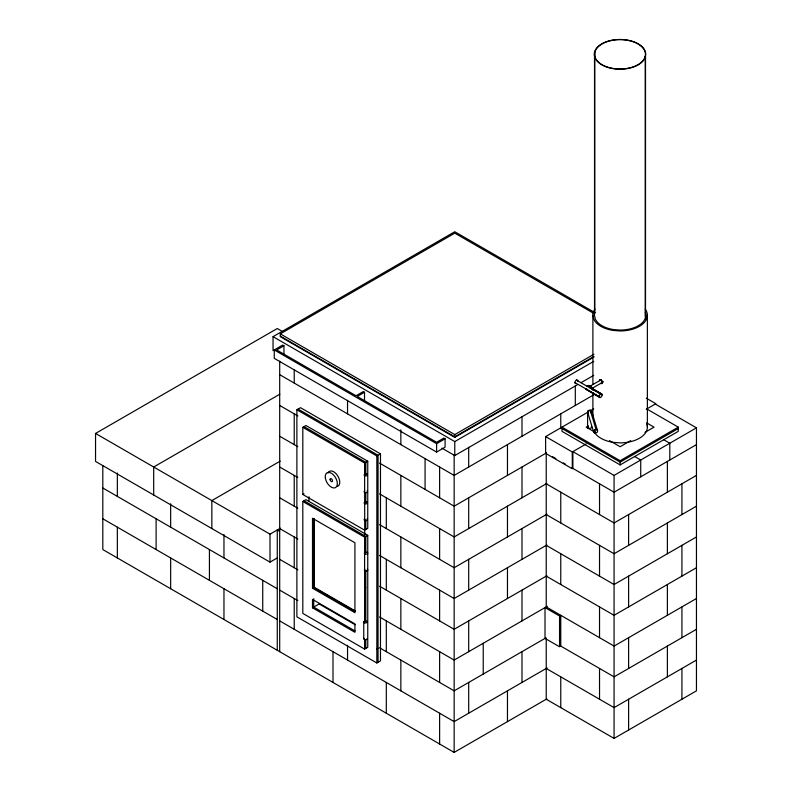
<?xml version="1.0" encoding="UTF-8"?>
<svg xmlns="http://www.w3.org/2000/svg" width="792" height="792" viewBox="0 0 792 792"><rect width="100%" height="100%" fill="white"/><g stroke="black" fill="none" stroke-linecap="round" stroke-linejoin="round"><path stroke-width="1.19" d="M602.078 394.901C602.405 396.396 599.564 398.97 599.178 396.574A2.059 1.188 -60 0 1 600.623 394.06L601.653 393.961L602.078 394.901L576.398 380.071M277.487 557.825L270.003 562.142L95.545 461.419L95.545 433.442L277.269 328.522L282.556 331.571M273.042 350.648L273.042 336.659L454.776 231.739L594.812 312.592M593.911 357.053L454.776 437.382L280.309 336.659L280.309 333.868L454.776 233.145L593.911 313.474M364.518 400.663L364.518 392.268L357.242 396.465L436.6 442.282L443.867 438.085L445.084 438.788L445.084 447.173L436.6 452.074L274.26 358.35L274.26 349.955L282.734 345.055L283.952 345.757L283.952 354.153M283.952 345.757L276.675 349.955L356.034 395.762L363.3 391.575L364.518 392.268M279.833 394.188L153.697 467.013L153.697 494.99M296.881 409.791L300.514 407.692L380.477 453.856L380.477 660.894L376.843 662.993L296.881 616.829L296.881 409.791L376.843 455.954L380.477 453.856M302.811 427.343L305.969 425.522L367.755 461.201L367.755 528.343L364.607 530.165L302.811 494.495L302.811 427.343L364.607 463.013L364.726 534.758M280.259 461.092L211.85 500.593L211.85 528.571M302.811 494.495L304.029 493.792M364.607 463.013L367.755 461.201M302.811 501.485L305.969 499.673L367.755 535.342L367.755 647.262L364.607 649.074L302.811 613.404L302.811 501.485L364.657 537.194M95.545 433.442L270.003 534.164L280.388 528.165M274.26 349.955L436.6 443.678L445.084 438.788M280.309 333.868L454.776 434.59L593.911 354.252M593.911 356.489L454.776 436.828L280.309 336.105M273.042 336.659L454.776 441.58L593.743 361.35M441.946 448.163L454.776 455.568L577.705 384.595M580.912 382.744L593.743 375.339M589.971 386.229L601.069 379.813M603.534 381.744L591.416 388.743L591.416 387.06L589.971 387.902L590.99 387.803L601.653 393.961M593.822 394.772L454.153 475.408L279.695 374.685M367.755 535.342L364.607 537.164L364.607 622.235M545.619 436.59L572.279 451.975L572.279 468.765L545.619 453.37L545.619 436.59L588.416 411.88M590.07 410.929L593.703 408.83M588.327 425.918L586.209 427.145L595.297 432.392M546.52 452.856L454.153 506.187L379.526 463.092M312.503 588.218L354.915 612.701L354.915 542.758L312.503 518.275L312.503 588.218L314.206 587.248L355.549 611.117M572.279 451.975L586.149 443.965M646.262 409.256L655.875 403.712L646.272 398.168M312.503 607.811L354.915 632.293L354.915 623.898L312.503 599.415L312.503 607.811L319.166 603.959L355.212 624.769M364.607 588.08L365.815 587.387M546.906 483.407L454.153 536.956L379.526 493.871M630.729 440.609L620.136 446.728L609.533 440.609M644.965 432.392L654.053 427.145L646.638 422.859M620.136 460.716L678.289 427.145L678.289 431.343L620.136 464.914L561.983 431.343L561.983 427.145L620.136 460.716L620.136 464.914M678.289 428.541L620.136 462.112L561.983 428.541M546.906 514.186L454.153 567.735L379.526 524.651M572.883 468.409L572.883 451.628L614.077 475.408L696.455 427.838L696.455 690.852L614.077 738.411L546.232 699.237L546.232 638.916M696.455 444.629L614.077 492.198L571.814 467.795M546.906 544.965L454.153 598.514L379.526 555.43M376.843 649.004L378.051 648.311M696.455 475.408L614.077 522.967L546.232 483.803M546.906 575.744L454.153 629.293L379.526 586.209M696.455 506.187L614.077 553.747L546.232 514.582M547.371 606.246L454.153 660.073L379.526 616.978M696.455 536.966L614.077 584.526L546.232 545.351M546.094 637.758L454.153 690.842L379.526 647.757M696.455 567.735L614.077 615.305L546.232 576.13M547.143 667.933L454.153 721.621L279.695 620.898M696.455 598.514L614.077 646.084L546.232 606.91L546.232 453.024M102.811 465.844L102.811 549.559L454.153 752.4L546.906 698.851M696.455 629.293L614.077 676.853L560.092 645.688M696.455 660.073L614.077 707.632L546.232 668.468M655.271 404.059L696.455 427.838M646.569 408.83L678.289 427.145M600.871 383.427L601.207 383.625A2.228 1.109 66.1 0 0 602.217 382.625A2.228 1.109 66.1 0 0 601.207 380.111L600.871 379.794M591.416 387.06L588.515 385.387L587.06 386.229A2.059 1.188 -60 0 1 588.09 386.12M590.693 387.704L601.89 394.168M590.347 387.743L600.999 393.901M574.942 382.585L599.564 396.802M585.605 388.743L600.247 397.574M585.654 389.149L599.9 397.614M663.577 439.639L669.804 443.233L669.804 460.023M634.501 456.42L640.728 460.023L640.728 476.804M552.628 456.717L555.826 458.568M563.29 462.875L565.419 464.102M298.089 409.088L378.051 455.252L378.051 662.3M279.695 405.464L297.871 415.948M304.029 426.64L365.815 462.32L365.815 474.349M279.695 436.234L297.822 446.698M279.695 467.013L297.822 477.477M304.029 500.792L365.815 536.461L365.815 552.222M279.695 497.792L297.822 508.256M279.695 528.571L297.822 539.035M279.695 531.363L277.269 529.967L277.269 650.282M279.695 559.35L297.822 569.814M355.063 611.394L313.721 587.525L313.721 518.8M355.063 630.976L313.721 607.108L313.721 598.712M102.811 488.001L277.269 588.723M279.695 590.119L297.822 600.583M102.811 518.78L277.269 619.502M590.99 387.803L591.367 388.337A2.059 1.188 60 0 0 588.941 386.12M585.803 389.466L587.06 389.585A2.059 1.188 -60 0 0 587.436 389.308M591.624 411.226L597.554 430.709M590.198 410.187L596.119 429.67M594.554 429.591L595.594 433.026M587.713 412.493L593.644 431.977M594.96 309.207A27.245 15.731 0 0 0 592.891 315.226L593.822 319.295A27.245 15.731 0 0 0 613.077 330.422L620.136 330.957A27.245 15.731 0 0 0 645.302 309.207M681.922 483.803L681.922 514.582M681.922 545.351L681.922 576.13M681.922 606.91L681.922 637.689M681.922 668.468L681.922 699.237M667.379 461.419L667.379 492.198M667.379 522.967L667.379 553.747M667.379 584.526L667.379 615.305M667.379 646.084L667.379 676.853M647.371 315.226L647.371 427.145M645.51 56.182A25.7 14.84 0 0 1 604.474 66.142A25.7 14.84 0 0 1 610.048 40.639A25.7 14.84 0 0 1 645.51 56.182L645.51 319.186M645.272 56.163A25.463 14.701 0 0 1 604.623 66.033A25.463 14.701 0 0 1 610.147 40.768A25.463 14.701 0 0 1 645.272 56.163L645.272 316.701M628.61 514.582L628.61 545.351M628.61 576.13L628.61 606.91M628.61 637.689L628.61 668.468M628.61 699.237L628.61 730.016M614.077 475.408L614.077 738.411M599.534 483.803L599.534 514.582M599.534 545.351L599.534 576.13M599.534 606.91L599.534 637.689M599.534 668.468L599.534 699.237M594.752 52.48L594.752 313.018M594.515 52.46L594.515 312.998M592.891 315.226L592.891 384.1M592.891 387.793L592.891 390.248M592.891 392.703L592.891 417.305M587.575 411.761L587.575 427.789M575.309 385.763L575.309 405.464M560.766 413.85L560.766 428.63M560.766 492.198L560.766 522.967M560.766 553.747L560.766 584.526M560.766 615.305L560.766 646.084M560.766 676.853L560.766 707.632M521.997 416.543L521.997 436.234M521.997 467.013L521.997 497.792M521.997 528.571L521.997 559.34M521.997 590.119L521.997 620.898M521.997 651.677L521.997 682.457M507.464 444.629L507.464 475.408M507.464 506.187L507.464 536.966M507.464 567.735L507.464 598.514M507.464 690.842L507.464 721.621M483.229 643.282L483.229 674.061M468.696 447.312L468.696 467.013M468.696 497.792L468.696 528.571M468.696 559.34L468.696 590.119M468.696 620.898L468.696 651.677M468.696 682.457L468.696 713.226M454.776 434.59L454.776 437.382M454.776 441.58L454.776 455.568M454.153 454.479L454.153 752.4M439.619 467.013L439.619 497.792M439.619 528.571L439.619 559.34M439.619 590.119L439.619 620.898M439.619 651.677L439.619 682.457M439.619 713.226L439.619 744.005M436.6 443.678L436.6 452.074M425.076 458.618L425.076 489.397M400.851 429.858L400.851 444.629M400.851 475.408L400.851 506.187M400.851 536.966L400.851 567.735M400.851 598.514L400.851 629.293M400.851 660.073L400.851 690.842M386.308 497.792L386.308 528.571M386.308 559.34L386.308 590.119M386.308 620.898L386.308 651.677M386.308 682.457L386.308 713.226M376.843 455.954L376.843 662.993M365.815 492.723L365.815 502.524M365.815 519.671L365.815 529.462M365.815 570.408L365.815 621.542M365.815 639.837L365.815 648.381M364.607 639.322L364.607 649.074M363.746 621.958L363.746 638.738M347.54 400.316L347.54 413.85M347.54 645.302L347.54 660.073M332.996 651.677L332.996 682.457M314.206 518.522L314.206 587.248M308.989 496.752L308.989 501.415M294.228 369.537L294.228 383.08M294.228 413.85L294.228 444.629M294.228 475.408L294.228 506.187M294.228 536.966L294.228 567.735M294.228 598.514L294.228 629.293M279.695 361.142L279.695 651.677M270.003 534.164L270.003 562.142M262.736 580.328L262.736 611.107M223.968 534.56L223.968 557.944M223.968 588.723L223.968 619.502M209.425 549.549L209.425 580.328M170.656 503.781L170.656 527.175M170.656 557.944L170.656 588.723M156.113 518.78L156.113 549.559M117.345 473.002L117.345 496.396M117.345 527.175L117.345 557.944M576.022 383.585A2.059 1.188 -60 0 1 574.992 382.12A2.059 1.188 -60 0 1 576.774 379.913A2.059 1.188 -60 0 1 577.804 381.368M591.089 410.919A2.059 1.188 0 0 1 591.089 412.592M588.179 412.592A2.059 1.188 0 0 1 588.604 410.731M589.099 410.612A2.059 1.188 0 0 1 590.169 410.612M587.921 412.88A2.059 1.653 -16.9 0 1 588.515 410.603A2.059 1.653 -16.9 0 1 591.228 410.622A2.059 1.653 -16.9 0 1 591.109 412.899M591.416 426.551A2.059 1.188 0 0 1 590.812 428.116A2.059 1.188 0 0 1 588.06 427.908A2.059 1.188 0 0 1 588.179 426.304M646.846 424.067A27.245 15.731 0 0 1 620.136 442.877L613.077 442.332A27.245 15.731 0 0 1 593.822 431.214M645.341 312.325A25.7 14.84 0 0 1 620.136 330.066L613.483 329.561A25.7 14.84 0 0 1 595.307 319.067L594.436 315.226A25.7 14.84 0 0 1 594.931 312.325M599.504 380.586A2.228 1.109 66.1 0 1 600.861 379.784M600.871 383.288A2.059 1.337 53 0 0 602.504 382.328A2.059 1.337 53 0 0 600.871 379.932A2.059 1.02 66.1 0 0 599.593 380.655M328.017 473.072A8.563 4.95 60 0 1 337.194 475.042A8.563 4.95 60 0 1 337.6 486.367M367.023 490.99A1.713 0.99 0 0 1 367.023 492.396A1.713 0.99 0 0 1 364.607 492.396A1.713 0.99 0 0 1 364.607 490.99M367.023 518.978A1.713 0.99 0 0 1 367.023 520.374A1.713 0.99 0 0 1 364.607 520.374A1.713 0.99 0 0 1 364.607 518.978M367.112 638.491A1.713 0.99 0 0 1 365.231 639.718A1.713 0.99 0 0 1 363.974 638.243M367.27 569.28A1.713 0.99 0 0 1 367.27 570.676A1.713 0.99 0 0 1 364.845 570.676A1.713 0.99 0 0 1 364.845 569.28M559.558 615.998L545.015 607.612L545.015 638.382L559.558 646.777L559.558 615.998M594.584 432.897A2.059 1.653 -16.9 0 0 597.623 431.135A2.059 1.653 -16.9 0 0 594.584 429.997A2.059 1.653 -16.9 0 0 594.584 432.897M330.096 479.704A1.713 0.99 60 0 0 332.066 481.675A1.713 0.99 60 0 0 331.7 479.081A1.713 0.99 60 0 0 330.096 479.704M325.324 477.913A8.563 4.95 60 0 0 335.174 487.763A8.563 4.95 60 0 0 333.363 474.784A8.563 4.95 60 0 0 325.324 477.913M364.607 475.606A1.713 0.99 0 0 0 367.468 475.16A1.713 0.99 0 0 0 365.369 473.953A1.713 0.99 0 0 0 364.607 475.606M364.954 503.742A1.713 0.99 0 0 0 367.528 502.89A1.713 0.99 0 0 0 364.954 502.029A1.713 0.99 0 0 0 364.954 503.742M364.607 622.809A1.713 0.99 0 0 0 367.171 621.958A1.713 0.99 0 0 0 364.607 621.096A1.713 0.99 0 0 0 364.607 622.809M364.845 553.885A1.713 0.99 0 0 0 367.716 553.45A1.713 0.99 0 0 0 365.617 552.232A1.713 0.99 0 0 0 364.845 553.885"/></g></svg>
